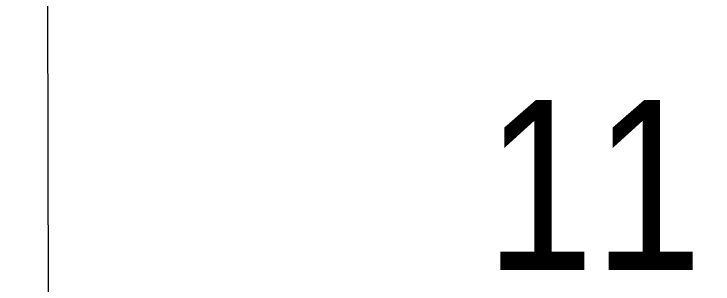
# Model space of a CAD drawing. Header units: millimetres. Extents: x 29397 to 29927, y 26123 to 26652.
# Drawn here: x 29508.16 to 29515.35, y 26362.08 to 26364.86 of the extents above; entities that cross this region are included whole.
import ezdxf
from ezdxf.enums import TextEntityAlignment as Align

# ---------------------------------------------------------------- set-up
doc = ezdxf.new("R2010")
doc.units = ezdxf.units.MM
doc.header["$LTSCALE"] = 0.3
for name, color, linetype in [('_IndivSubPlot', 180, 'Continuous'), ('_IndivSubPlot_DIMENSION', 7, 'Continuous'), ('_InternalRoad', 3, 'Continuous')]:
    doc.layers.add(name, color=color, linetype=linetype)
doc.layers.get('0').off()
doc.styles.add('PreDCRFont', font='ARIALN.TTF')
doc.dimstyles.new('PDCR-PLOT-INT', dxfattribs={"dimtxt": 0.3, "dimasz": 0.25, "dimexe": 0.25, "dimexo": 0.25, "dimgap": 0.25, "dimtad": 0, "dimzin": 0, "dimdsep": 46, "dimtxsty": 'PreDCRFont', "dimblk": 'OBLIQUE', "dimcen": 0.5, "dimdle": 0.1, "dimadec": 0, "dimazin": 0, "dimtfac": 1, "dimtix": 1, "dimtofl": 0, "dimtmove": 1, "dimatfit": 1, "dimfxl": 1, "dimtolj": 1, "dimtzin": 0, "dimlwd": 15, "dimarcsym": 0})

# ---------------------------------------------------------------- blocks, each defined once
blk = doc.blocks.new('_Oblique')
at = {"color": 0, "linetype": 'ByBlock', "lineweight": -2}
blk.add_line((-0.5, -0.5), (0.5, 0.5), dxfattribs=at)
blk = doc.blocks.new('*D166')
at = {"layer": '_IndivSubPlot_DIMENSION', "color": 0, "lineweight": 15, "transparency": 16777216}
for p, q in [((29508.4993, 26365.6841), (29508.5123, 26361.3857)), ((29508.5287, 26355.9491), (29508.5157, 26360.2475))]:
    blk.add_line(p, q, dxfattribs=at)
at = {"layer": '_IndivSubPlot_DIMENSION', "color": 0, "lineweight": 15, "transparency": 16777216, "xscale": 0.25, "yscale": 0.25, "zscale": 0.25}
for p, rotation in [((29508.4996, 26365.5841), 90.17353337463138), ((29508.5284, 26356.0491), 270.1735333746313)]:
    blk.add_blockref('_Oblique', p, dxfattribs=dict(at, rotation=rotation))
at = {"layer": '_IndivSubPlot_DIMENSION', "color": 0, "lineweight": 15, "transparency": 16777216, "insert": (29508.514, 26360.8166), "char_height": 0.3, "attachment_point": 5, "rotation": 270.17353, "style": 'PreDCRFont'}
blk.add_mtext('\\A1;9.54', dxfattribs=at)

msp = doc.modelspace()

# ---------------------------------------------------------------- texts
at = {"layer": '_IndivSubPlot', "lineweight": 30, "style": 'PreDCRFont'}
msp.add_text('11', height=1.75, dxfattribs=at).set_placement((29514.1227, 26363.0972), align=Align.MIDDLE_CENTER)
at = {"layer": '_InternalRoad', "lineweight": 30, "style": 'PreDCRFont'}
msp.add_text('    12 Mts.    WIDE    PROPOSED     ROAD', height=2.7432, rotation=11.8742, dxfattribs=at).set_placement((29462.4357, 26363.7306))

# ---------------------------------------------------------------- dimensions: what is measured, and where the dimension line sits
at = {"layer": '_IndivSubPlot_DIMENSION', "lineweight": 15}
dim = msp.add_aligned_dim(p1=(29508.4996, 26365.5841), p2=(29508.5284, 26356.0491), distance=0, text='9.54', dimstyle='PDCR-PLOT-INT', dxfattribs=at)
dim.commit()
dim.dimension.update_dxf_attribs({"geometry": '*D166', "text_midpoint": (29508.514, 26360.8166)})

doc.saveas('drawing.dxf')
